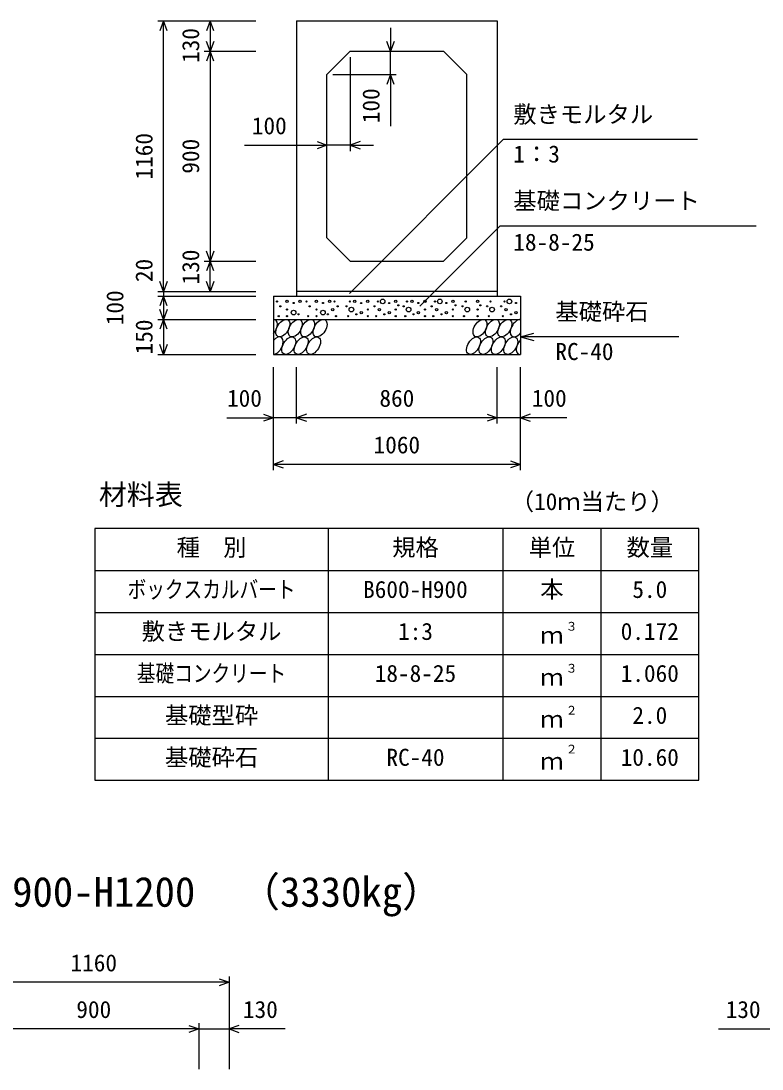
# Model space of a CAD drawing. Units: millimetres, scale not verified. Extents: x -25170 to 75630, y 0 to 35640.
# Drawn here: x 46577 to 49756, y 26947 to 31442 of the extents above; entities that cross this region are included whole.
import ezdxf
from ezdxf.enums import TextEntityAlignment as Align

# ---------------------------------------------------------------- set-up
doc = ezdxf.new("R2010")
doc.units = ezdxf.units.MM
doc.header["$LTSCALE"] = 60
for name, color, linetype, lineweight in [('DIM', 7, 'Continuous', 25), ('HATCH', 6, 'Continuous', 25), ('HYO', 3, 'Continuous', 25), ('HYO2', 4, 'Continuous', 25), ('OUTLINE', 3, 'Continuous', 25), ('TXT', 7, 'Continuous', 25)]:
    doc.layers.add(name, color=color, linetype=linetype, lineweight=lineweight)
doc.styles.add('ＭＳ ゴシック', font='')
doc.styles.get('ＭＳ ゴシック').set_extended_font_data('MS Gothic')

msp = doc.modelspace()

# ---------------------------------------------------------------- linework, layer by layer
at = {"layer": 'DIM'}
for p, q in [((47163.88, 31441.89), (47584.98, 31441.89)), ((47188.88, 31441.89), (47173.49, 31399.6)), ((47188.88, 30281.89), (47188.88, 31441.89)), ((47204.27, 31399.6), (47188.88, 31441.89)), ((47388.88, 31441.89), (47373.49, 31399.6)), ((47388.88, 31441.89), (47388.88, 31311.89)), ((47404.27, 31399.6), (47388.88, 31441.89)), ((48162.46, 31411.89), (48162.46, 31311.89)), ((47388.88, 31311.89), (47373.49, 31354.17)), ((47404.27, 31354.17), (47388.88, 31311.89)), ((48162.46, 31311.89), (48147.07, 31354.17)), ((48177.85, 31354.17), (48162.46, 31311.89)), ((47363.88, 31311.89), (47584.98, 31311.89)), ((47388.88, 31311.89), (47373.49, 31269.6)), ((47388.88, 31311.89), (47388.88, 30411.89)), ((47404.27, 31269.6), (47388.88, 31311.89)), ((47989.98, 31286.89), (47989.98, 30883.87)), ((48162.46, 31211.89), (48162.46, 31311.89)), ((47914.98, 31211.89), (48187.46, 31211.89)), ((48162.46, 31211.89), (48147.07, 31169.6)), ((48177.85, 31169.6), (48162.46, 31211.89)), ((48162.46, 31211.89), (48162.46, 30991.01)), ((47986.2, 30272.55), (48646.48, 30932.83)), ((49478.89, 30932.83), (48646.48, 30932.83)), ((47535.88, 30908.87), (47889.98, 30908.87)), ((47847.7, 30924.26), (47889.98, 30908.87)), ((47889.98, 30908.87), (47847.7, 30893.48)), ((47989.98, 30908.87), (47889.98, 30908.87)), ((48032.27, 30924.26), (47989.98, 30908.87)), ((47989.98, 30908.87), (48089.98, 30908.87)), ((47989.98, 30908.87), (48032.27, 30893.48)), ((48288.01, 30218.16), (48632.07, 30562.22)), ((49731.62, 30562.22), (48632.07, 30562.22)), ((47388.88, 30411.89), (47373.49, 30454.17)), ((47404.27, 30454.17), (47388.88, 30411.89)), ((47363.88, 30411.89), (47584.98, 30411.89)), ((47388.88, 30411.89), (47373.49, 30369.6)), ((47388.88, 30281.89), (47388.88, 30411.89)), ((47404.27, 30369.6), (47388.88, 30411.89)), ((47188.88, 30281.89), (47173.49, 30324.17)), ((47204.27, 30324.17), (47188.88, 30281.89)), ((47388.88, 30281.89), (47373.49, 30324.17)), ((47404.27, 30324.17), (47388.88, 30281.89)), ((47163.88, 30281.89), (47584.98, 30281.89)), ((47163.88, 30261.89), (47584.98, 30261.89)), ((47188.88, 30261.89), (47173.49, 30219.6)), ((47188.88, 30281.89), (47188.88, 30261.89)), ((47188.88, 30261.89), (47188.88, 30161.89)), ((47204.27, 30219.6), (47188.88, 30261.89)), ((47163.88, 30161.89), (47584.98, 30161.89)), ((47188.88, 30161.89), (47173.49, 30204.17)), ((47188.88, 30161.89), (47173.49, 30119.6)), ((47204.27, 30204.17), (47188.88, 30161.89)), ((47188.88, 30161.89), (47188.88, 30011.89)), ((47204.27, 30119.6), (47188.88, 30161.89)), ((48719.98, 30086.89), (48777.94, 30102.42)), ((49399.79, 30086.89), (48719.98, 30086.89)), ((48719.98, 30086.89), (48777.94, 30071.36)), ((47188.88, 30011.89), (47173.49, 30054.17)), ((47204.27, 30054.17), (47188.88, 30011.89)), ((47163.88, 30011.89), (47584.98, 30011.89)), ((47659.98, 29515.28), (47659.98, 29956.89)), ((47759.98, 29715.28), (47759.98, 29956.89)), ((48619.98, 29715.28), (48619.98, 29956.89)), ((48619.98, 29715.28), (48619.98, 29956.89)), ((48719.98, 29515.28), (48719.98, 29956.89)), ((47460.44, 29740.28), (47659.98, 29740.28)), ((47617.7, 29755.67), (47659.98, 29740.28)), ((47659.98, 29740.28), (47617.7, 29724.88)), ((47759.98, 29740.28), (47659.98, 29740.28)), ((47802.27, 29755.67), (47759.98, 29740.28)), ((48619.98, 29740.28), (47759.98, 29740.28)), ((47759.98, 29740.28), (47802.27, 29724.88)), ((48577.7, 29755.67), (48619.98, 29740.28)), ((48619.98, 29740.28), (48577.7, 29724.88)), ((48719.98, 29740.28), (48619.98, 29740.28)), ((48762.27, 29755.67), (48719.98, 29740.28)), ((48919.53, 29740.28), (48719.98, 29740.28)), ((48719.98, 29740.28), (48762.27, 29724.88)), ((47702.27, 29555.67), (47659.98, 29540.28)), ((48719.98, 29540.28), (47659.98, 29540.28)), ((47659.98, 29540.28), (47702.27, 29524.88)), ((48677.7, 29555.67), (48719.98, 29540.28)), ((48719.98, 29540.28), (48677.7, 29524.88)), ((47427.7, 27334.17), (47469.98, 27318.78)), ((47469.98, 27343.78), (47469.98, 26946.89)), ((47469.98, 27318.78), (46309.98, 27318.78)), ((47469.98, 27318.78), (47427.7, 27303.39)), ((47339.98, 27118.78), (46439.98, 27118.78)), ((47297.7, 27134.17), (47339.98, 27118.78)), ((47339.98, 27118.78), (47297.7, 27103.39)), ((47339.98, 27143.78), (47339.98, 26946.89)), ((47339.98, 27118.78), (47469.98, 27118.78)), ((47512.27, 27134.17), (47469.98, 27118.78)), ((47710.73, 27118.78), (47469.98, 27118.78)), ((47469.98, 27118.78), (47512.27, 27103.39)), ((49569.24, 27118.78), (49809.98, 27118.78))]:
    msp.add_line(p, q, dxfattribs=at)
at = {"layer": 'HATCH'}
for centre, radius in [((47675.95, 30239.07), 2.5), ((47689.97, 30218.05), 2.5), ((47718.84, 30239.94), 5), ((47718.84, 30204.05), 2.5), ((47746.88, 30232.06), 2.5), ((47774.92, 30239.07), 5), ((47802.05, 30239.07), 2.5), ((47816.07, 30218.05), 2.5), ((47844.95, 30239.94), 5), ((47844.95, 30204.05), 2.5), ((47872.99, 30232.06), 2.5), ((47901.02, 30239.07), 5), ((47915.04, 30204.05), 5), ((47922.05, 30239.07), 2.5), ((47936.07, 30218.05), 2.5), ((47973.89, 30218.05), 2.5), ((47994.92, 30204.05), 10), ((47987.91, 30239.07), 2.5), ((48008.94, 30239.07), 5), ((48036.98, 30232.06), 2.5), ((48065.01, 30239.94), 5), ((48065.01, 30204.05), 2.5), ((48093.89, 30218.05), 2.5), ((48107.91, 30239.07), 2.5), ((48114.92, 30204.05), 5), ((48128.94, 30239.07), 10), ((48156.98, 30232.06), 2.5), ((48185.01, 30239.94), 5), ((48185.01, 30204.05), 2.5), ((48196.35, 30222.37), 2.5), ((48219.11, 30218.05), 2.5), ((48240.14, 30204.05), 10), ((48233.13, 30239.07), 2.5), ((48254.16, 30239.07), 5), ((48282.2, 30232.06), 2.5), ((48310.24, 30239.94), 5), ((48310.24, 30204.05), 2.5), ((48339.11, 30218.05), 2.5), ((48353.13, 30239.07), 2.5), ((48360.14, 30204.05), 5), ((48374.16, 30239.07), 10), ((48402.2, 30232.06), 2.5), ((48430.24, 30239.94), 5), ((48430.24, 30204.05), 2.5), ((48441.58, 30222.37), 2.5), ((48471.04, 30218.05), 2.5), ((48492.07, 30204.05), 10), ((48485.06, 30239.07), 2.5), ((48536.34, 30239.94), 5), ((48536.34, 30204.05), 2.5), ((48547.68, 30222.37), 2.5), ((48577.14, 30218.05), 2.5), ((48598.17, 30204.05), 10), ((48591.16, 30239.07), 2.5), ((48637.54, 30218.05), 2.5), ((48651.56, 30239.07), 2.5), ((48658.57, 30204.05), 5), ((48672.59, 30239.07), 10), ((48700.63, 30232.06), 2.5), ((47682.96, 30176.04), 2.5), ((47718.84, 30176.04), 2.5), ((47746.88, 30190.92), 10), ((47767.91, 30183.91), 2.5), ((47809.06, 30176.04), 2.5), ((47844.95, 30176.04), 2.5), ((47872.99, 30190.92), 10), ((47894.01, 30183.91), 2.5), ((47929.06, 30176.04), 2.5), ((47980.9, 30176.04), 2.5), ((48015.95, 30183.91), 2.5), ((48036.98, 30190.92), 5), ((48065.01, 30176.04), 2.5), ((48100.9, 30176.04), 2.5), ((48135.95, 30183.91), 2.5), ((48156.98, 30190.92), 5), ((48185.01, 30176.04), 2.5), ((48226.12, 30176.04), 2.5), ((48261.17, 30183.91), 2.5), ((48282.2, 30190.92), 5), ((48310.24, 30176.04), 2.5), ((48346.12, 30176.04), 2.5), ((48381.17, 30183.91), 2.5), ((48402.2, 30190.92), 5), ((48430.24, 30176.04), 2.5), ((48478.05, 30176.04), 2.5), ((48536.34, 30176.04), 2.5), ((48584.15, 30176.04), 2.5), ((48644.55, 30176.04), 2.5), ((48679.6, 30183.91), 2.5), ((48700.63, 30190.92), 5)]:
    msp.add_circle(centre, radius, dxfattribs=at)
for centre, start_param, end_param in [((47647.62, 30124.37), 4.385593, 6.6745444), ((48706.12, 30124.37), 0.3357715, 4.4411806), ((47672.94, 30049.38), 3.5111464, 7.548991), ((48731.44, 30049.38), 1.2110787, 3.5658734)]:
    msp.add_ellipse(centre, major_axis=(21.81, 35.31), ratio=0.5792, start_param=start_param, end_param=end_param, dxfattribs=at)
for centre in [(47700.83, 30124.37), (47754.03, 30124.37), (47807.24, 30124.37), (47860.45, 30124.37), (48546.5, 30124.37), (48599.71, 30124.37), (48652.91, 30124.37), (47726.15, 30049.38), (47779.35, 30049.38), (47832.56, 30049.38), (48518.61, 30049.38), (48571.82, 30049.38), (48625.03, 30049.38), (48678.23, 30049.38)]:
    msp.add_ellipse(centre, major_axis=(21.81, 35.31), ratio=0.5792, dxfattribs=at)
at = {"layer": 'HYO'}
for p, q in [((49484.98, 29265.28), (46894.98, 29265.28)), ((46894.98, 29265.28), (46894.98, 28185.28)), ((47894.98, 29265.28), (47894.98, 28185.28)), ((48644.98, 29265.28), (48644.98, 28185.28)), ((49064.98, 29265.28), (49064.98, 28185.28)), ((49484.98, 28185.28), (49484.98, 29265.28)), ((46894.98, 29085.28), (49484.98, 29085.28)), ((46894.98, 28185.28), (49484.98, 28185.28))]:
    msp.add_line(p, q, dxfattribs=at)
at = {"layer": 'HYO2'}
for p, q in [((46894.98, 28905.28), (49484.98, 28905.28)), ((46894.98, 28725.28), (49484.98, 28725.28)), ((46894.98, 28545.28), (49484.98, 28545.28)), ((46894.98, 28365.28), (49484.98, 28365.28))]:
    msp.add_line(p, q, dxfattribs=at)
at = {"layer": 'OUTLINE'}
for p, q in [((47759.98, 31441.89), (48619.98, 31441.89)), ((47759.98, 31441.89), (47759.98, 30261.89)), ((48619.98, 31441.89), (48619.98, 30261.89)), ((47889.98, 31211.89), (47989.98, 31311.89)), ((47989.98, 31311.89), (48389.98, 31311.89)), ((48489.98, 31211.89), (48389.98, 31311.89)), ((47889.98, 30511.89), (47889.98, 31211.89)), ((48489.98, 30511.89), (48489.98, 31211.89)), ((47989.98, 30411.89), (47889.98, 30511.89)), ((48489.98, 30511.89), (48389.98, 30411.89)), ((47989.98, 30411.89), (48389.98, 30411.89)), ((47659.98, 30261.89), (47659.98, 30011.89)), ((47659.98, 30261.89), (48719.98, 30261.89)), ((48619.98, 30281.89), (47759.98, 30281.89)), ((48719.98, 30261.89), (48719.98, 30011.89)), ((47659.98, 30161.89), (48719.98, 30161.89)), ((47659.98, 30011.89), (48719.98, 30011.89))]:
    msp.add_line(p, q, dxfattribs=at)

# ---------------------------------------------------------------- texts
at = {"layer": 'DIM', "style": 'ＭＳ ゴシック'}
for s, p in [('130', (47363.88, 31261.89)), ('100', (48137.46, 31003.39)), ('1160', (47163.88, 30761.89)), ('900', (47363.88, 30786.89)), ('130', (47363.88, 30311.89)), ('20', (47163.88, 30321.96)), ('100', (47038.88, 30136.89)), ('150', (47163.88, 30011.89))]:
    msp.add_text(s, height=73.31, rotation=90, dxfattribs=at).set_placement(p, align=Align.BOTTOM_LEFT)
for s, p in [('敷きモルタル', (48689.33, 30982.83)), ('100', (47567.84, 30933.87)), ('1：3', (48689.33, 30812.72)), ('基礎コンクリート', (48689.33, 30612.22)), ('18-8-25', (48689.33, 30434.59)), ('基礎砕石', (48869.72, 30136.89)), ('RC-40', (48869.72, 29965.51)), ('100', (47461.34, 29765.28)), ('860', (48114.98, 29765.28)), ('100', (48768.62, 29765.28)), ('1060', (48089.98, 29565.28)), ('1160', (46789.98, 27343.78)), ('900', (46814.98, 27143.78)), ('130', (47529.62, 27143.78)), ('130', (49600.34, 27143.78))]:
    msp.add_text(s, height=73.31, dxfattribs=at).set_placement(p, align=Align.BOTTOM_LEFT)
at = {"layer": 'TXT', "style": 'ＭＳ ゴシック'}
for s, height, p in [('材料表', 87.98, (46911.65, 29340.28)), ('（10ｍ当たり）', 73.31, (48678.31, 29321.94)), ('種\u3000別', 73.31, (47244.98, 29125.28)), ('規格', 73.31, (48169.98, 29125.28)), ('単位', 73.31, (48754.98, 29125.28)), ('数量', 73.31, (49174.98, 29125.28)), ('B600-H900', 73.31, (48044.98, 28945.28)), ('本', 73.31, (48804.98, 28945.28)), ('5.0', 73.31, (49199.98, 28945.28)), ('敷きモルタル', 73.31, (47094.98, 28765.28)), ('1:3', 73.31, (48194.98, 28765.28)), ('３', 36.66, (48914.22, 28815.89)), ('0.172', 73.31, (49149.98, 28765.28)), ('ｍ', 73.31, (48804.98, 28748.61)), ('18-8-25', 73.31, (48094.98, 28585.28)), ('３', 36.66, (48914.22, 28635.89)), ('1.060', 73.31, (49149.98, 28585.28)), ('ｍ', 73.31, (48804.98, 28568.61)), ('基礎型砕', 73.31, (47194.98, 28405.28)), ('２', 36.66, (48914.22, 28455.89)), ('2.0', 73.31, (49199.98, 28405.28)), ('ｍ', 73.31, (48804.98, 28388.61)), ('基礎砕石', 73.31, (47194.98, 28225.28)), ('RC-40', 73.31, (48144.98, 28225.28)), ('２', 36.66, (48914.22, 28289.22)), ('10.60', 73.31, (49149.98, 28225.28)), ('ｍ', 73.31, (48804.98, 28208.61)), ('（3330kg）', 128.3, (47513.57, 27604.39)), ('B900-H1200', 128.3, (46452.48, 27604.39))]:
    msp.add_text(s, height=height, dxfattribs=at).set_placement(p, align=Align.BOTTOM_LEFT)
at = {"layer": 'TXT', "style": 'ＭＳ ゴシック', "width": 0.8}
for s, p in [('ボックスカルバート', (47034.98, 28945.28)), ('基礎コンクリート', (47074.98, 28585.28))]:
    msp.add_text(s, height=73.31, dxfattribs=at).set_placement(p, align=Align.BOTTOM_LEFT)

doc.saveas('drawing.dxf')
